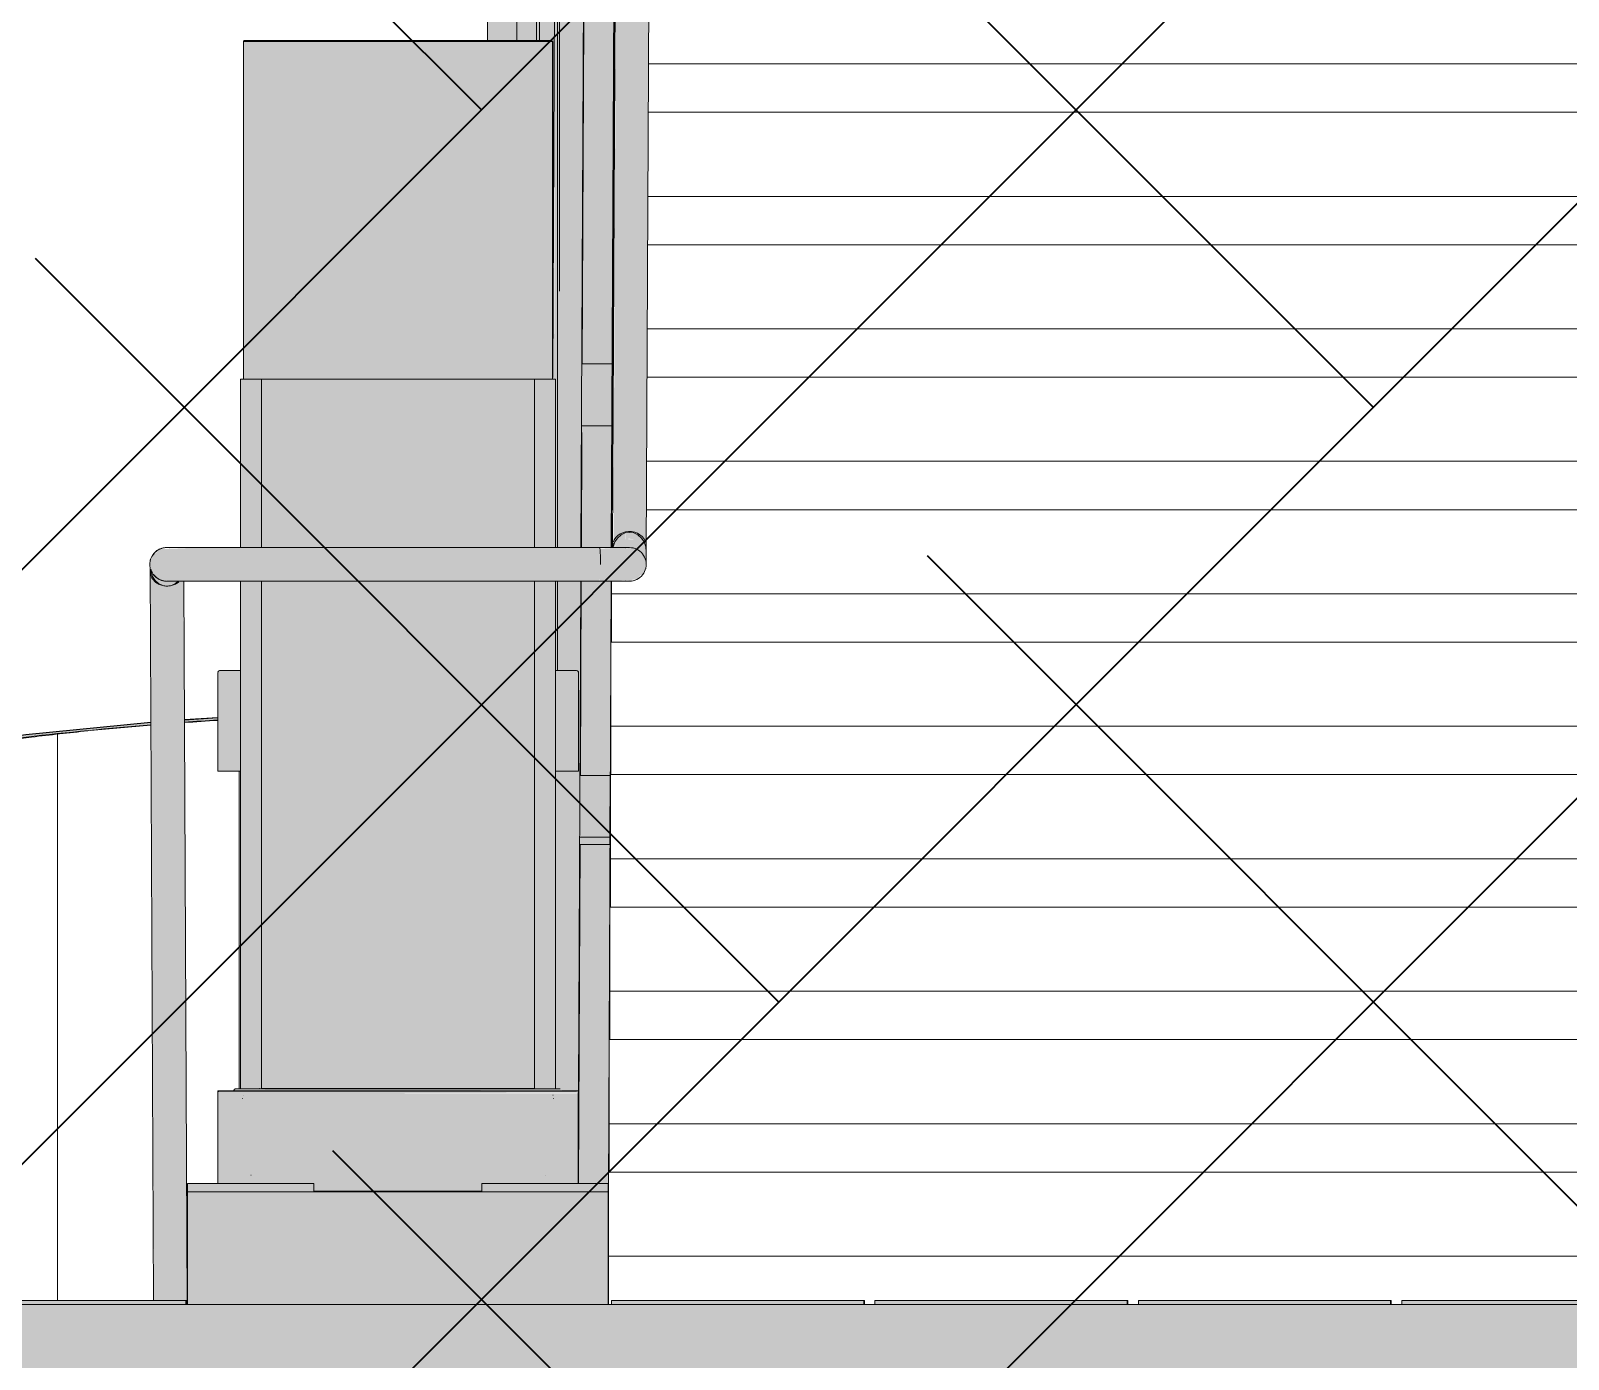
# Model space of a CAD drawing. Header units: millimetres. Extents: x 50357 to 985146, y 723188 to 1803594.
# Drawn here: x 856831 to 858660, y 735674 to 737253 of the extents above; entities that cross this region are included whole.
import ezdxf

# ---------------------------------------------------------------- set-up
doc = ezdxf.new("R2010")
doc.units = ezdxf.units.MM
doc.header["$LTSCALE"] = 3
doc.header["$MEASUREMENT"] = 0
for name, color, linetype, lineweight, true_color in [('A-FLOR', 7, 'Continuous', 5, 0x6e6e6e), ('A-FLOR-HRAL', 7, 'Continuous', 13, 0x6e6e6e), ('A-FLOR-LEVL', 7, 'Continuous', 13, 0x6e6e6e), ('A-GENM', 7, 'Continuous', 13, 0x6e6e6e), ('I-WALL', 7, 'Continuous', 25, 0x6e6e6e), ('Q-SPCQ', 7, 'Continuous', 13, 0x6e6e6e), ('S-BEAM', 7, 'Continuous', 13, 0x6e6e6e), ('S-STRS', 7, 'Continuous', 13, 0x6e6e6e)]:
    doc.layers.add(name, color=color, linetype=linetype, lineweight=lineweight, true_color=true_color)
doc.layers.add('Hatch (HOR not under LTC submission)', color=252, linetype='Continuous', lineweight=35)

# ---------------------------------------------------------------- blocks, each defined once
blk = doc.blocks.new('AED_Tactile_Orientation_Line Base - AED_Tactile_Orientation_Line Base-4238354-SEC D_2')
at = {"layer": 'Q-SPCQ'}
blk.add_hatch(color=256, dxfattribs=at).paths.add_polyline_path([(-695723.4, 11550), (-695525, 11550), (-695525, 11555), (-695825, 11555), (-695825, 11550), (-695813.6, 11550)], flags=0)
for p, q in [((-695825, 11555), (-695525, 11555)), ((-695525, 11555), (-695524.2, 11555)), ((-695525, 11550), (-695525, 11555)), ((-695524.2, 11555), (-695524.2, 11550))]:
    blk.add_line(p, q, dxfattribs=at)
blk = doc.blocks.new('AED_Tactile_Orientation_Line Base - AED_Tactile_Orientation_Line Base-4243188-SEC D_2')
at = {"layer": 'Q-SPCQ'}
for points in [[(-694911.8, 11550), (-694718.5, 11550), (-694718.5, 11555), (-695018.5, 11555), (-695018.5, 11550), (-695002, 11550)], [(-694551.1, 11550), (-694405.2, 11550), (-694405.2, 11555), (-694705.2, 11555), (-694705.2, 11550), (-694641.3, 11550)], [(-694280.5, 11550), (-694091.9, 11550), (-694091.9, 11555), (-694391.9, 11555), (-694391.9, 11550), (-694370.7, 11550)], [(-693919.8, 11550), (-693778.5, 11550), (-693778.5, 11555), (-694078.5, 11555), (-694078.5, 11550), (-694010, 11550)]]:
    blk.add_hatch(color=256, dxfattribs=at).paths.add_polyline_path(points, flags=0)
for p, q in [((-695018.5, 11555), (-694718.5, 11555)), ((-695018.5, 11550), (-695018.5, 11555)), ((-694718.5, 11555), (-694717.8, 11555)), ((-694718.5, 11550), (-694718.5, 11555)), ((-694717.8, 11555), (-694717.8, 11550)), ((-694705.2, 11555), (-694405.2, 11555)), ((-694705.2, 11550), (-694705.2, 11555)), ((-694405.2, 11555), (-694404.4, 11555)), ((-694405.2, 11550), (-694405.2, 11555)), ((-694404.4, 11555), (-694404.4, 11550)), ((-694391.9, 11555), (-694091.9, 11555)), ((-694391.9, 11550), (-694391.9, 11555)), ((-694091.9, 11555), (-694091.1, 11555)), ((-694091.9, 11550), (-694091.9, 11555)), ((-694091.1, 11555), (-694091.1, 11550)), ((-694078.5, 11555), (-693778.5, 11555)), ((-694078.5, 11550), (-694078.5, 11555))]:
    blk.add_line(p, q, dxfattribs=at)
blk = doc.blocks.new('Structural Framing 10 - Structural Framing 10-3859474-SEC D_2')
at = {"layer": 'S-BEAM'}
h = blk.add_hatch(color=256, dxfattribs=at)
h.paths.add_polyline_path([(-695022.7, 11684), (-695022.3, 11684), (-695019, 12410.3), (-695047.2, 12410.3), (-695054.6, 12410), (-695055.6, 12179), (-695020.1, 12179), (-695020.4, 12096.8), (-695056, 12096.8), (-695057.9, 11694), (-695022.7, 11694), (-695022.7, 11691.3)], flags=0)
h.paths.add_polyline_path([(-695032.6, 12449.7), (-695018.8, 12449.9), (-695018.2, 12586.4), (-695053.8, 12586.4), (-695054.4, 12449.7), (-695047.1, 12449.7)], flags=0)
h.paths.add_polyline_path([(-695018.2, 12586.4), (-695016.5, 13076.2), (-695051.5, 13076.2), (-695053.4, 12668.6), (-695017.8, 12668.6), (-695018.2, 12594.9)], flags=0)
h.paths.add_polyline_path([(-695131.1, 13052.8), (-695131, 13076.2), (-695165.9, 13076.2), (-695165.9, 13052.8), (-695136.8, 13052.8)], flags=0)
h.paths.add_polyline_path([(-695015.9, 13076.2), (-695014.5, 13566), (-695049.3, 13566), (-695051.1, 13158.4), (-695015.6, 13158.4), (-695015.9, 13084.7)], flags=0)
h.paths.add_polyline_path([(-695165.5, 13158.4), (-695130.6, 13158.4), (-695128.7, 13566), (-695163.7, 13566), (-695165.3, 13219.3)], flags=0)
h.paths.add_polyline_path([(-695013.7, 13566), (-695011.5, 14046.5), (-695047.1, 14046.5), (-695048.9, 13648.2), (-695013.4, 13648.2), (-695013.7, 13572)], flags=0)
h.paths.add_polyline_path([(-695136.8, 13648.2), (-695128.3, 13648.2), (-695126.5, 14046.5), (-695161.5, 14046.5), (-695163.3, 13648.2)], flags=0)
h = blk.add_hatch(color=256, dxfattribs=at)
h.paths.add_polyline_path([(-695022.3, 11550), (-695022.1, 11550), (-695021.3, 11865), (-695020.7, 11865), (-695019.8, 12180), (-695019.2, 12180), (-695020.1, 12161.4), (-695022.3, 11573.7)], flags=0)
h.paths.add_polyline_path([(-695018.8, 12449.9), (-695018.5, 12449.9), (-695017.4, 12652.5), (-695017, 12652.5), (-695016.3, 12967.5), (-695015.6, 12967.5), (-695014.5, 13282.5), (-695014.1, 13282.5), (-695013.4, 13597.5), (-695012.7, 13597.5), (-695011.9, 13912.5), (-695011.5, 13912.5), (-695012.6, 13807), (-695018.8, 12449.9)], flags=0)
for p, q in [((-695163.3, 13648.2), (-695161.5, 14046.5)), ((-695126.5, 14046.5), (-695161.5, 14046.5)), ((-695011.5, 14046.5), (-695047.7, 14046.5)), ((-695011.5, 14046.5), (-695018.8, 12449.9)), ((-695165.5, 13158.4), (-695163.7, 13566)), ((-695166, 13052.8), (-695165.9, 13076.2)), ((-695019, 12410.3), (-695022.3, 11684))]:
    blk.add_line(p, q, dxfattribs=at)
blk = doc.blocks.new('Ramp - Ramp-4137434-SEC D_2')
at = {"layer": 'A-FLOR-LEVL'}
h = blk.add_hatch(color=256, dxfattribs=at)
h.paths.add_polyline_path([(-695022.3, 11550), (-695022.1, 11550.5), (-695021.4, 11865), (-695020.7, 11865), (-695019.9, 12180), (-695019.2, 12180), (-695020.4, 12102.7), (-695022.3, 11550.1)], flags=0)
h.paths.add_polyline_path([(-695018.8, 12449.9), (-695018.5, 12449.9), (-695017.7, 12652.5), (-695017, 12652.5), (-695016.3, 12967.5), (-695015.6, 12967.5), (-695014.5, 13282.5), (-695014.1, 13282.5), (-695013.4, 13597.5), (-695012.7, 13597.5), (-695011.9, 13912.5), (-695011.4, 13912.5), (-695012.5, 13807), (-695018.8, 12449.9)], flags=0)
blk = doc.blocks.new('Top Rail Type - Top Rail_Internal_-4137964-SEC D_2')
at = {"layer": 'A-FLOR-HRAL'}
for points in [[(-694977.2, 12445.1), (-694967.1, 14797.7), (-694969.1, 14802.5), (-694972.3, 14806.6), (-694976.4, 14809.8), (-694981.3, 14811.8), (-694986.4, 14812.5), (-694991.6, 14811.8), (-694996.4, 14809.8), (-695002, 14804.8), (-695003.8, 14802.5), (-695005.7, 14797.7), (-695006.4, 14792.5), (-695016.2, 12451.8), (-695014.5, 12456.6), (-695011.3, 12461.3), (-695007.2, 12465), (-695002, 12467.3), (-694997.2, 12468), (-694992, 12467.3), (-694987.2, 12465), (-694981, 12458.2), (-694979.4, 12455.3), (-694977.3, 12446.1), (-694977.2, 12445.2)], [(-694978.7, 12436.9), (-694978.7, 12436.9), (-694982.2, 12443), (-694986.5, 12446.7), (-694990.2, 12448.6), (-694996.4, 12449.9), (-694988.9, 12448), (-694984.2, 12445), (-694980.9, 12441.3), (-694979.5, 12438.9)]]:
    blk.add_hatch(color=256, dxfattribs=at).paths.add_polyline_path(points, flags=0)
for p, q in [((-695006.4, 14792.6), (-695017.2, 12449.9)), ((-694977.2, 12444.9), (-694966.4, 14792.4))]:
    blk.add_line(p, q, dxfattribs=at)
at = {"layer": 'A-FLOR-HRAL', "flags": 128}
blk.add_lwpolyline([(-694977.2, 12445.1), (-694977.9, 12451), (-694979.9, 12456.6), (-694983, 12461.3), (-694987.2, 12465), (-694992, 12467.3), (-694997.2, 12468), (-695002.4, 12467.3), (-695007.2, 12465), (-695011.3, 12461.3), (-695014.5, 12456.6), (-695016.5, 12451)], dxfattribs=at)
blk = doc.blocks.new('Top Rail Type - Top Rail_Internal_-4140145-SEC D_2')
at = {"layer": 'A-FLOR-HRAL'}
for points in [[(-695561.9, 12430), (-695507.8, 12430), (-695507.8, 12450), (-695555.3, 12448), (-695565, 12440), (-695567, 12435.2), (-695567, 12430), (-695563.2, 12430)], [(-695001.9, 12430), (-694977.7, 12430), (-694978.3, 12435.2), (-694980.3, 12440), (-694982.2, 12441.3), (-694983.5, 12444.1), (-694988.5, 12446.7), (-694990.2, 12448), (-694997.2, 12449.5), (-694999.7, 12448.8), (-695002.2, 12449.7), (-695007.9, 12449.9), (-695008.4, 12450), (-695032.4, 12448.5), (-695031.7, 12436.8), (-695031.7, 12430), (-695002, 12430)], [(-695507.8, 12410), (-695507.8, 12430), (-695567.7, 12430), (-695565.8, 12423.6), (-695565.6, 12423.5), (-695563.6, 12418.4), (-695559.3, 12414.8), (-695555.9, 12413.4), (-695551.7, 12411), (-695550.2, 12410.4), (-695548, 12411), (-695543, 12410), (-695518.3, 12410.4)], [(-695507.8, 12410), (-695032.6, 12410.3), (-695031.7, 12423.2), (-695031.7, 12430), (-695507.8, 12430), (-695507.8, 12410.7)], [(-695008.2, 12410), (-695006.1, 12411), (-695000.3, 12411), (-694998.8, 12411.5), (-694997.2, 12410.5), (-694988.5, 12413.3), (-694980.3, 12420), (-694978.3, 12424.8), (-694978.3, 12430), (-695031.7, 12430), (-695032.4, 12410.3), (-695008.4, 12410)]]:
    blk.add_hatch(color=256, dxfattribs=at).paths.add_polyline_path(points, flags=0)
h = blk.add_hatch(color=256, dxfattribs=at)
h.paths.add_polyline_path([(-695507.8, 12449.3), (-695507.8, 12449.3), (-695498, 12449.3)], flags=0)
h.paths.add_polyline_path([(-695272.5, 12430), (-695031.7, 12430), (-695032.6, 12449.7), (-695507.8, 12449.3), (-695507.8, 12430), (-695362.7, 12430)], flags=0)
for p, q in [((-695547.3, 12450), (-695547.7, 12450)), ((-695032.8, 12450), (-695507.8, 12450)), ((-694997.3, 12450), (-694997.7, 12450)), ((-695547.7, 12410), (-695547.3, 12410)), ((-695507.8, 12410), (-695032.8, 12410)), ((-694997.7, 12410), (-694997.3, 12410))]:
    blk.add_line(p, q, dxfattribs=at)
at = {"layer": 'A-FLOR-HRAL', "flags": 128}
for points in [[(-695567.7, 12430), (-695567.7, 12430.8), (-695567.6, 12431.6), (-695567.5, 12432.4), (-695567.4, 12433.2), (-695567.3, 12434), (-695567.1, 12434.8), (-695566.9, 12435.5), (-695566.7, 12436.3), (-695566.4, 12437), (-695566.1, 12437.8), (-695565.8, 12438.5), (-695565.4, 12439.2), (-695565, 12439.9), (-695564.6, 12440.6), (-695564.2, 12441.3), (-695563.7, 12441.9), (-695563.2, 12442.6), (-695562.7, 12443.2), (-695562.2, 12443.8), (-695561.6, 12444.3), (-695561, 12444.9), (-695560.4, 12445.4), (-695559.8, 12445.9), (-695559.2, 12446.4), (-695558.5, 12446.8), (-695557.8, 12447.2), (-695557.1, 12447.6), (-695556.4, 12448), (-695555.7, 12448.3), (-695554.9, 12448.6), (-695554.2, 12448.9), (-695553.4, 12449.2), (-695552.7, 12449.4), (-695551.9, 12449.6), (-695551.1, 12449.7), (-695550.3, 12449.8), (-695549.5, 12449.9), (-695548.7, 12450), (-695547.9, 12450), (-695547.7, 12450)], [(-695507.8, 12450), (-695509.4, 12450), (-695511, 12450), (-695512.6, 12450), (-695514.2, 12450), (-695515.7, 12450), (-695517.3, 12450), (-695518.8, 12450), (-695520.4, 12450), (-695521.9, 12450), (-695523.4, 12450), (-695524.8, 12450), (-695526.3, 12450), (-695527.7, 12450), (-695529, 12450), (-695530.4, 12450), (-695531.7, 12450), (-695532.9, 12450), (-695534.1, 12450), (-695535.3, 12450), (-695536.5, 12450), (-695537.5, 12450), (-695538.6, 12450), (-695539.6, 12450), (-695540.5, 12450), (-695541.4, 12450), (-695542.2, 12450), (-695543, 12450), (-695543.7, 12450), (-695544.4, 12450), (-695545, 12450), (-695545.6, 12450), (-695546, 12450), (-695546.5, 12450), (-695546.8, 12450), (-695547.1, 12450), (-695547.4, 12450), (-695547.5, 12450), (-695547.6, 12450), (-695547.7, 12450)], [(-694997.7, 12450), (-694997.7, 12450), (-694997.8, 12450), (-694998, 12450), (-694998.2, 12450), (-694998.5, 12450), (-694998.8, 12450), (-694999.2, 12450), (-694999.7, 12450), (-695000.3, 12450), (-695000.9, 12450), (-695001.5, 12450), (-695002.2, 12450), (-695003, 12450), (-695003.8, 12450), (-695004.7, 12450), (-695005.6, 12450), (-695006.6, 12450), (-695007.7, 12450), (-695008.7, 12450), (-695009.9, 12450), (-695011, 12450), (-695012.3, 12450), (-695013.5, 12450), (-695014.8, 12450), (-695016.1, 12450), (-695017.5, 12450), (-695018.9, 12450), (-695020.3, 12450), (-695021.8, 12450), (-695023.3, 12450), (-695024.8, 12450), (-695026.3, 12450), (-695027.8, 12450), (-695029.4, 12450), (-695031, 12450), (-695032.5, 12450), (-695032.8, 12450)], [(-695547.7, 12410), (-695548.5, 12410), (-695549.3, 12410.1), (-695550.1, 12410.1), (-695550.9, 12410.3), (-695551.7, 12410.4), (-695552.4, 12410.6), (-695553.2, 12410.8), (-695554, 12411), (-695554.7, 12411.3), (-695555.5, 12411.6), (-695556.2, 12411.9), (-695556.9, 12412.3), (-695557.6, 12412.6), (-695558.3, 12413.1), (-695559, 12413.5), (-695559.6, 12414), (-695560.3, 12414.4), (-695560.9, 12415), (-695561.5, 12415.5), (-695562, 12416.1), (-695562.6, 12416.7), (-695563.1, 12417.3), (-695563.6, 12417.9), (-695564.1, 12418.5), (-695564.5, 12419.2), (-695564.9, 12419.9), (-695565.3, 12420.6), (-695565.7, 12421.3), (-695566, 12422), (-695566.3, 12422.8), (-695566.6, 12423.5), (-695566.8, 12424.3), (-695567.1, 12425), (-695567.2, 12425.8), (-695567.4, 12426.6), (-695567.5, 12427.4), (-695567.6, 12428.2), (-695567.7, 12429), (-695567.7, 12429.8), (-695567.7, 12430)], [(-695547.7, 12410), (-695547.7, 12410), (-695547.6, 12410), (-695547.4, 12410), (-695547.2, 12410), (-695546.9, 12410), (-695546.5, 12410), (-695546.1, 12410), (-695545.7, 12410), (-695545.1, 12410), (-695544.5, 12410), (-695543.9, 12410), (-695543.2, 12410), (-695542.4, 12410), (-695541.6, 12410), (-695540.7, 12410), (-695539.8, 12410), (-695538.8, 12410), (-695537.8, 12410), (-695536.7, 12410), (-695535.6, 12410), (-695534.4, 12410), (-695533.2, 12410), (-695531.9, 12410), (-695530.6, 12410), (-695529.3, 12410), (-695527.9, 12410), (-695526.5, 12410), (-695525.1, 12410), (-695523.7, 12410), (-695522.2, 12410), (-695520.7, 12410), (-695519.2, 12410), (-695517.6, 12410), (-695516.1, 12410), (-695514.5, 12410), (-695512.9, 12410), (-695511.3, 12410), (-695509.7, 12410), (-695508.1, 12410), (-695507.8, 12410)], [(-695032.8, 12410), (-695031.2, 12410), (-695029.6, 12410), (-695028, 12410), (-695026.5, 12410), (-695025, 12410), (-695023.5, 12410), (-695022, 12410), (-695020.5, 12410), (-695019.1, 12410), (-695017.7, 12410), (-695016.3, 12410), (-695015, 12410), (-695013.7, 12410), (-695012.4, 12410), (-695011.2, 12410), (-695010, 12410), (-695008.9, 12410), (-695007.8, 12410), (-695006.8, 12410), (-695005.8, 12410), (-695004.8, 12410), (-695003.9, 12410), (-695003.1, 12410), (-695002.3, 12410), (-695001.6, 12410), (-695000.9, 12410), (-695000.3, 12410), (-694999.8, 12410), (-694999.3, 12410), (-694998.9, 12410), (-694998.5, 12410), (-694998.2, 12410), (-694998, 12410), (-694997.8, 12410), (-694997.7, 12410), (-694997.7, 12410)]]:
    blk.add_lwpolyline(points, dxfattribs=at)
at = {"layer": 'A-FLOR-HRAL'}
blk.add_open_spline([(-695031.7, 12430), (-695031.7, 12432.3), (-695031.7, 12437), (-695031.9, 12443.1), (-695032.2, 12447.7), (-695032.6, 12450.1), (-695032.8, 12450.1), (-695033, 12449.7)], degree=3, dxfattribs=at)
blk = doc.blocks.new('Top Rail Type - Top Rail_Internal_-4140325-SEC D_2')
at = {"layer": 'A-FLOR-HRAL'}
blk.add_hatch(color=256, dxfattribs=at).paths.add_polyline_path([(-695523.6, 11550), (-695523.2, 11550), (-695527.9, 12410), (-695534.6, 12409.7), (-695537.3, 12407.3), (-695543.1, 12404.9), (-695547.3, 12404.2), (-695552.4, 12405), (-695557.3, 12407.3), (-695563.7, 12414.3), (-695566.2, 12420), (-695567.2, 12420), (-695562.6, 11555), (-695525, 11555), (-695523.9, 11550)], flags=0)
for p, q in [((-695567.3, 12426.8), (-695563.2, 11555)), ((-695564.6, 12415.6), (-695561.4, 12410.9)), ((-695561.4, 12410.9), (-695557.3, 12407.3)), ((-695557.3, 12407.3), (-695552.4, 12405)), ((-695537.2, 12407.3), (-695534.1, 12409.9)), ((-695523.2, 11550), (-695527.2, 12410))]:
    blk.add_line(p, q, dxfattribs=at)
at = {"layer": 'A-FLOR-HRAL', "flags": 128}
for points in [[(-695567.2, 12424.8), (-695566.6, 12421.2), (-695564.6, 12415.7)], [(-695552.4, 12405), (-695547.3, 12404.2), (-695542.1, 12405), (-695537.3, 12407.3)]]:
    blk.add_lwpolyline(points, dxfattribs=at)
blk = doc.blocks.new('Railing - End-Caps_0070CER10-01A-4149596-SEC D_2')
at = {"layer": 'A-FLOR-HRAL'}
blk.add_hatch(color=256, dxfattribs=at).paths.add_polyline_path([(-695058, 12184), (-695057.8, 12184), (-695058, 12301.5), (-695060.3, 12303.8), (-695085.2, 12303.8), (-695085.2, 12184)], flags=0)
for p, q in [((-695060.3, 12303.8), (-695085.2, 12303.8)), ((-695060.3, 12303.8), (-695060.3, 12303.8)), ((-695057.8, 12184), (-695057.8, 12301.3)), ((-695085.2, 12184), (-695057.8, 12184))]:
    blk.add_line(p, q, dxfattribs=at)
for start_param, end_param in [(4.712389, 6.283185), (4.974188, 6.021386)]:
    blk.add_ellipse((-695060.3, 12301.3), major_axis=(0, 2.5), ratio=0.999997, start_param=start_param, end_param=end_param, dxfattribs=at)
blk = doc.blocks.new('Railing - End-Caps_0070CER10-01A-V8-SEC D_2')
at = {"layer": 'A-FLOR-HRAL'}
blk.add_hatch(color=256, dxfattribs=at).paths.add_polyline_path([(-695460, 12184), (-695460, 12303.8), (-695484.3, 12303.8), (-695486.8, 12301.3), (-695486.8, 12184)], flags=0)
for p, q in [((-695486.8, 12301.3), (-695486.8, 12184)), ((-695460, 12303.8), (-695484.3, 12303.8)), ((-695486.8, 12184), (-695460, 12184))]:
    blk.add_line(p, q, dxfattribs=at)
for start_param, end_param in [(0, 1.570796), (0.261799, 1.308997)]:
    blk.add_ellipse((-695484.3, 12301.3), major_axis=(0, 2.5), ratio=0.999997, start_param=start_param, end_param=end_param, dxfattribs=at)
blk = doc.blocks.new('Railing - Railing-4140997-SEC D_2')
at = {"layer": 'A-FLOR-HRAL'}
h = blk.add_hatch(color=256, dxfattribs=at)
h.paths.add_polyline_path([(-695435, 11806.8), (-695435, 11806.8), (-695435, 11808.8)], flags=0)
h.paths.add_polyline_path([(-695435, 12450), (-695435, 12650), (-695088.8, 12650), (-695088.8, 13051.8), (-695456.3, 13051.8), (-695456.3, 12650), (-695435, 12650), (-695435, 12450)], flags=0)
for points in [[(-695088.8, 13051.8), (-695089.8, 13052.7), (-695092.2, 13051.8)], [(-695088.8, 12650), (-695088.5, 12650), (-695088.8, 12690.4)], [(-695272.5, 11801.3), (-695058.3, 11802), (-695060.1, 11803.7), (-695060.7, 11803.8), (-695486.3, 11803.1), (-695487, 11801.3), (-695362.7, 11801.3)], [(-695272.5, 11685), (-695172.7, 11685), (-695172.7, 11694), (-695058.2, 11694), (-695058.2, 11801.3), (-695487, 11801.3), (-695487, 11694), (-695372.7, 11694), (-695372.7, 11685), (-695362.7, 11685)], [(-695452.9, 11804), (-695077.7, 11805.2), (-695079.6, 11806.5), (-695467.1, 11805.6), (-695467.9, 11804)]]:
    blk.add_hatch(color=256, dxfattribs=at).paths.add_polyline_path(points, flags=0)
for p, q in [((-695456.3, 13051.8), (-695455.3, 13052.7)), ((-695456.3, 12650), (-695456.3, 13051.8)), ((-695088.8, 13051.8), (-695456.3, 13051.8)), ((-695089.8, 13052.7), (-695455.3, 13052.7)), ((-695088.8, 13051.8), (-695089.8, 13052.7)), ((-695088.8, 12650), (-695088.8, 13051.8)), ((-695088.5, 13051.8), (-695088.8, 13051.8)), ((-695088.5, 13051.8), (-695088.5, 12652)), ((-695487, 11694), (-695487, 11801.3)), ((-695060.7, 11803.8), (-695484.5, 11803.8)), ((-695077.3, 11804), (-695467.9, 11804)), ((-695465.5, 11806.5), (-695460.5, 11806.6)), ((-695079.6, 11806.5), (-695465.5, 11806.5)), ((-695457.3, 11806.8), (-695457.5, 11806.8)), ((-695457.3, 11795), (-695457.1, 11795)), ((-695456.6, 11798.9), (-695456.8, 11798.9)), ((-695437.4, 11806.8), (-695437.6, 11806.8)), ((-695110.2, 11806.8), (-695435, 11806.8)), ((-695110.2, 11806.7), (-695435, 11806.7)), ((-695107.3, 11806.8), (-695107.4, 11806.8)), ((-695088, 11798.9), (-695088.3, 11798.9)), ((-695087.8, 11795), (-695087.6, 11795)), ((-695087.4, 11806.8), (-695087.6, 11806.8)), ((-695079.6, 11806.5), (-695084.7, 11806.6)), ((-695077, 11804), (-695077.3, 11804)), ((-695060.4, 11803.8), (-695060.7, 11803.8)), ((-695058.2, 11694), (-695058.2, 11801.3)), ((-695057.9, 11801.3), (-695057.9, 11694)), ((-695447.5, 11704), (-695447.3, 11704)), ((-695097.5, 11704), (-695097.3, 11704)), ((-695172.7, 11685), (-695372.7, 11685))]:
    blk.add_line(p, q, dxfattribs=at)
blk.add_ellipse((-695060.4, 11801.3), major_axis=(0, 2.5), ratio=0.999997, start_param=4.712389, end_param=5.497787, dxfattribs=at)
for points, knots in [([(-695487, 11801.3), (-695487, 11801.5), (-695487, 11801.9), (-695486.9, 11802.3), (-695486.7, 11802.6), (-695486.6, 11802.8), (-695486.4, 11803), (-695486.3, 11803.1), (-695486.1, 11803.3), (-695485.8, 11803.5), (-695485.6, 11803.6), (-695485.4, 11803.6), (-695485.1, 11803.8), (-695484.7, 11803.8), (-695484.5, 11803.8)], [0, 0, 0, 0, 0.166667, 0.25, 0.333333, 0.416667, 0.458333, 0.5, 0.583333, 0.666667, 0.708333, 0.75, 0.833333, 1, 1, 1, 1]), ([(-695467.9, 11804), (-695467.8, 11804.2), (-695467.8, 11804.6), (-695467.5, 11805.1), (-695467.3, 11805.4), (-695467.1, 11805.6), (-695466.9, 11805.9), (-695466.6, 11806.1), (-695466.1, 11806.3), (-695465.7, 11806.5), (-695465.5, 11806.5)], [0, 0, 0, 0, 0.166667, 0.333333, 0.416667, 0.5, 0.583333, 0.666667, 0.833333, 1, 1, 1, 1])]:
    blk.add_open_spline(points, degree=3, knots=knots, dxfattribs=at)
for name in ['Railing - End-Caps_0070CER10-01A-V8-SEC D_2', 'Railing - End-Caps_0070CER10-01A-4149596-SEC D_2']:
    blk.add_blockref(name, (0, 0))
blk = doc.blocks.new('Stair Inner Balustrade_Aluminium_GF1 - Stair Inner Balustrade_Aluminium_GF1-4154188-SEC D_2')
at = {"layer": 'A-FLOR-HRAL'}
blk.add_hatch(color=256, dxfattribs=at).paths.add_polyline_path([(-695486.7, 11802.5), (-695485.2, 11803.7), (-695477.9, 11803.8), (-695486.7, 11803.1), (-695486.7, 11802.6)], flags=0)
for p, q in [((-695486.7, 11802.6), (-695486.7, 11804)), ((-695486.7, 11804), (-695467.9, 11804))]:
    blk.add_line(p, q, dxfattribs=at)
blk = doc.blocks.new('Stair Inner Balustrade_Aluminium_1F - Stair Inner Balustrade_Aluminium_1F-4155369-SEC D_2')
at = {"layer": 'A-FLOR-HRAL'}
h = blk.add_hatch(color=256, dxfattribs=at)
h.paths.add_polyline_path([(-695077.3, 11804), (-695058, 11804), (-695055.2, 12410.3), (-695082.7, 12410), (-695082.7, 12303.8), (-695060.3, 12303.8), (-695057.8, 12301.3), (-695057.8, 12184), (-695085.2, 12184), (-695085.2, 11806.7), (-695078, 11805.6), (-695077.4, 11804.6)], flags=0)
h.paths.add_polyline_path([(-695055, 12449.7), (-695047.2, 14167), (-695076, 14167), (-695076.1, 13734.5), (-695078.2, 13734.5), (-695078.3, 13244.6), (-695080.5, 13244.6), (-695080.5, 12754.7), (-695082.7, 12754.7), (-695082.7, 12449.7)], flags=0)
h.paths.add_polyline_path([(-695107.8, 13052.8), (-695107.8, 13092), (-695105.5, 13092), (-695105.5, 13581.4), (-695103.3, 13581.4), (-695103.3, 14071.2), (-695101.1, 14071.2), (-695101.1, 14167), (-695126, 14167), (-695131.1, 13052.8)], flags=0)
for points in [[(-695057.9, 11801.3), (-695058.9, 11804), (-695058.9, 11803.1), (-695058, 11801.3)], [(-695057.9, 11694), (-695057.9, 11694), (-695057.9, 11750)]]:
    blk.add_hatch(color=256, dxfattribs=at).paths.add_polyline_path(points, flags=0)
for p, q in [((-695131.1, 13052.8), (-695126, 14167)), ((-695126, 14167), (-695101.1, 14167)), ((-695076.1, 14167), (-695047.2, 14167)), ((-695047.2, 14167), (-695055, 12449.7)), ((-695047.1, 14167), (-695047.2, 14167)), ((-695047.1, 14047), (-695047.1, 14167)), ((-695048.9, 13648.2), (-695047.1, 14047)), ((-695051.1, 13158.4), (-695049.3, 13566.3)), ((-695053.4, 12668.6), (-695051.5, 13076.4)), ((-695054.4, 12449.7), (-695053.8, 12586.6)), ((-695055.2, 12410.3), (-695058, 11804)), ((-695055.6, 12179), (-695054.6, 12410.3)), ((-695057.9, 11694), (-695056, 12096.8)), ((-695077.3, 11804), (-695058, 11804)), ((-695058, 11804), (-695057.9, 11804)), ((-695057.9, 11804), (-695057.9, 11694))]:
    blk.add_line(p, q, dxfattribs=at)
blk = doc.blocks.new('Stair Inner Balustrade_1F - Stair Inner Balustrade_1F-4155642-SEC D_2')
at = {"layer": 'A-FLOR-HRAL'}
blk.add_hatch(color=256, dxfattribs=at).paths.add_polyline_path([(-695088.5, 12653.5), (-695077.7, 15012.5), (-695095.2, 15012.5), (-695104.2, 13052.8), (-695088.5, 13051.8), (-695088.5, 12690.4)], flags=0)
h = blk.add_hatch(color=256, dxfattribs=at)
h.paths.add_polyline_path([(-695088.5, 12650), (-695086.5, 12650), (-695087.6, 12866.7), (-695088.5, 12652.1)], flags=0)
h.paths.add_polyline_path([(-695086.5, 13092), (-695084.3, 13092), (-695084.3, 13581.4), (-695082, 13581.4), (-695082, 14071.2), (-695079.8, 14071.2), (-695079.8, 14561), (-695077.7, 14561), (-695078.7, 14806.2), (-695086.5, 13101.8)], flags=0)
for p, q in [((-695104.2, 13052.8), (-695095.2, 15012.5)), ((-695095.2, 15012.5), (-695077.7, 15012.5)), ((-695077.7, 15012.5), (-695088.5, 12653.5))]:
    blk.add_line(p, q, dxfattribs=at)
blk = doc.blocks.new('Opening End Plate R4 - Opening End Plate R3-4882267-SEC D_2')
at = {"layer": 'A-GENM'}
h = blk.add_hatch(color=256, dxfattribs=at)
h.paths.add_polyline_path([(-695073.7, 10279.1), (-694911.8, 10289.5), (-694781.2, 10302.4), (-694630.1, 10323.5), (-694460.9, 10355.4), (-694340.2, 10382.9), (-694190.4, 10425.1), (-694072.6, 10464.1), (-693941.3, 10515.8), (-693829.6, 10567.3), (-693727.4, 10622), (-693630.1, 10683.1), (-693539.3, 10750.9), (-693466.2, 10815.5), (-693400.4, 10886.1), (-693346.1, 10959.1), (-693303.5, 11033.9), (-693272.8, 11110.1), (-693263.3, 11150), (-693266.4, 11150), (-693275.7, 11111), (-693306.2, 11035.2), (-693348.6, 10960.7), (-693402.7, 10888.1), (-693468.9, 10817.1), (-693544.8, 10750.1), (-693631.8, 10685.6), (-693739.5, 10619), (-693835.3, 10567.7), (-693950.4, 10515), (-694073.6, 10466.9), (-694204, 10423.8), (-694340.9, 10385.8), (-694483.4, 10353.3), (-694641.3, 10324.9), (-694781.6, 10305.3), (-694935.5, 10290.2), (-695073.7, 10282.1), (-695073.7, 10279.4)], flags=0)
h.paths.add_polyline_path([(-697155.8, 11555), (-697144.3, 11573.7), (-697093.5, 11641.9), (-697027.9, 11712.3), (-696951.4, 11779.9), (-696864.4, 11844.4), (-696767.3, 11905.4), (-696660.9, 11962.3), (-696535.1, 12019.2), (-696422.6, 12063.1), (-696292.2, 12106.2), (-696155.3, 12144.2), (-695994, 12180.1), (-695865.6, 12203.6), (-695714.6, 12224.7), (-695566.4, 12239.3), (-695567.3, 12242.2), (-695723.4, 12226.5), (-695866.1, 12206.5), (-696013.4, 12179.6), (-696174.3, 12142), (-696312.5, 12102.7), (-696423.6, 12065.9), (-696546.9, 12017.8), (-696662.3, 11965), (-696768.8, 11908), (-696866.1, 11846.9), (-696953.3, 11782.3), (-697030, 11714.5), (-697095.8, 11643.9), (-697150.1, 11570.9), (-697158.5, 11555)], flags=0)
h.paths.add_polyline_path([(-695526.4, 12241.8), (-695486.8, 12244.1), (-695486.8, 12247.2), (-695526.4, 12244.8), (-695526.4, 12242.5)], flags=0)
blk.add_hatch(color=256, dxfattribs=at).paths.add_polyline_path([(-697154.6, 11555), (-697149.5, 11555), (-697138, 11573.7), (-697085.4, 11643.9), (-697019.2, 11714.5), (-696942, 11782.3), (-696854.1, 11846.9), (-696756.2, 11908), (-696648.8, 11965), (-696532.4, 12017.8), (-696407.8, 12065.9), (-696264.5, 12112.2), (-696136.3, 12147.1), (-695990.4, 12179.6), (-695838.1, 12206.5), (-695708.3, 12224.7), (-695723.4, 12223.4), (-695866.1, 12203.5), (-696013.4, 12176.6), (-696174.3, 12138.9), (-696303, 12102.7), (-696423.6, 12062.7), (-696546.9, 12014.5), (-696662.3, 11961.6), (-696768.8, 11904.4), (-696866.1, 11843.2), (-696953.3, 11778.3), (-697030, 11710.1), (-697095.8, 11638.8), (-697150.1, 11564.9), (-697155.8, 11555)], flags=0)
blk.add_line((-695487, 12247.9), (-695526.6, 12245.4), dxfattribs=at)
at = {"layer": 'A-GENM', "flags": 128}
blk.add_lwpolyline([(-695566.4, 12242.4), (-695715, 12227.6), (-695866.1, 12206.5), (-696013.4, 12179.6), (-696156, 12147.1), (-696293.1, 12109.1), (-696423.6, 12065.9), (-696546.9, 12017.8), (-696662.3, 11965), (-696768.8, 11908), (-696866.1, 11846.9), (-696953.3, 11782.3), (-697030, 11714.5), (-697095.8, 11643.9), (-697150.1, 11570.9), (-697160.2, 11555.1)], dxfattribs=at)
at = {"layer": 'A-GENM'}
for points, knots in [([(-697156.7, 11555.1), (-697153.7, 11559.9), (-697135, 11589.2), (-697095.4, 11642.3), (-697007.9, 11736.2), (-696871.1, 11846.8), (-696666.8, 11965.2), (-696427.5, 12066.4), (-696159.1, 12147.8), (-695916.6, 12197.4), (-695717, 12225.5), (-695616.1, 12235.1), (-695566.4, 12239.3)], [5.011489, 5.011489, 5.011489, 5.011489, 5.026548, 5.105088, 5.183628, 5.340708, 5.497787, 5.654867, 5.811946, 5.969026, 6.047566, 6.123212, 6.123212, 6.123212, 6.123212]), ([(-695641.6, 12232), (-695664, 12229.7), (-695737.3, 12221.7), (-695829.7, 12208.8), (-695899, 12197), (-695918.6, 12193.5)], [-6.081753, -6.081753, -6.081753, -6.081753, -6.0475659, -5.969026, -5.9376704, -5.9376704, -5.9376704, -5.9376704])]:
    blk.add_open_spline(points, degree=3, knots=knots, dxfattribs=at)
for points in [[(-695566.5, 12238.9), (-695590.5, 12236.9), (-695614.5, 12234.7), (-695638.4, 12232.3)], [(-695526.5, 12242.4), (-695513.4, 12243.3), (-695500.2, 12244.2), (-695487, 12245)], [(-695487, 12244.5), (-695500.2, 12243.7), (-695513.4, 12242.8), (-695526.5, 12241.9)]]:
    blk.add_open_spline(points, degree=3, dxfattribs=at)
blk = doc.blocks.new('LIFT TOWER POST_2 - LIFT TOWER POST_1-4925889-SEC D_2')
at = {"layer": 'A-FLOR-HRAL'}
h = blk.add_hatch(color=256, dxfattribs=at)
h.paths.add_polyline_path([(-695110.2, 11806.6), (-695085.2, 11806.6), (-695085.2, 12410.3), (-695110.2, 12410), (-695110.2, 11808.8)], flags=0)
h.paths.add_polyline_path([(-695085.2, 12449.7), (-695085.2, 12650), (-695110.2, 12650), (-695110.2, 12449.7), (-695092.2, 12449.7)], flags=0)
blk.add_hatch(color=256, dxfattribs=at).paths.add_polyline_path([(-695092.2, 11684), (-695022.7, 11684), (-695022.7, 11694), (-695172.7, 11694), (-695172.7, 11684), (-695114.8, 11684)], flags=0)
for p, q in [((-695110.2, 12650), (-695085.2, 12650)), ((-695110.2, 12449.6), (-695110.2, 12650)), ((-695085.2, 12449.7), (-695085.2, 12650)), ((-695110.2, 11806.3), (-695110.2, 12410.4)), ((-695085.2, 11806.3), (-695085.2, 12410.3)), ((-695172.7, 11694), (-695022.7, 11694)), ((-695172.7, 11684), (-695172.7, 11694)), ((-695022.7, 11684), (-695022.7, 11694)), ((-695114.8, 11684), (-695172.7, 11684))]:
    blk.add_line(p, q, dxfattribs=at)
blk = doc.blocks.new('LIFT TOWER POST_4 - LIFT TOWER POST_1-4926544-SEC D_2')
at = {"layer": 'A-FLOR-HRAL'}
h = blk.add_hatch(color=256, dxfattribs=at)
h.paths.add_polyline_path([(-695435, 11806.6), (-695435, 12410), (-695460, 12410), (-695460, 11806.6), (-695452.9, 11806.6)], flags=0)
h.paths.add_polyline_path([(-695435, 12450), (-695435, 12650), (-695460, 12650), (-695460, 12450), (-695452.9, 12450)], flags=0)
for points in [[(-695435, 11806.6), (-695435, 11808.8), (-695435, 11808.8)], [(-695452.9, 11684), (-695372.7, 11684), (-695372.7, 11694), (-695522.7, 11694), (-695522.7, 11684)]]:
    blk.add_hatch(color=256, dxfattribs=at).paths.add_polyline_path(points, flags=0)
for p, q in [((-695460, 12650), (-695435, 12650)), ((-695460, 12450), (-695460, 12650)), ((-695435, 12450), (-695435, 12650)), ((-695460, 11806.3), (-695460, 12410)), ((-695435, 11806.3), (-695435, 12410)), ((-695522.7, 11694), (-695372.7, 11694)), ((-695522.7, 11684), (-695522.7, 11694)), ((-695372.7, 11684), (-695372.7, 11694)), ((-695372.7, 11684), (-695522.7, 11684))]:
    blk.add_line(p, q, dxfattribs=at)
blk = doc.blocks.new('LIFT TOWER POST_17 - LIFT TOWER POST_1-4929382-SEC D_2')
at = {"layer": 'A-FLOR-HRAL'}
h = blk.add_hatch(color=256, dxfattribs=at)
h.paths.add_polyline_path([(-695085.2, 12303.8), (-695082.8, 12303.8), (-695082.8, 12410.3), (-695085.2, 12410), (-695085.2, 12328.7)], flags=0)
h.paths.add_polyline_path([(-695082.8, 12449.7), (-695082.8, 13092), (-695086.5, 13092), (-695086.5, 12650), (-695085.2, 12650), (-695085.2, 12449.7)], flags=0)
h.paths.add_polyline_path([(-695104.2, 13052.7), (-695104, 13092), (-695107.8, 13092), (-695107.8, 13052.7), (-695106.1, 13052.7)], flags=0)
for points in [[(-695082.8, 12303.8), (-695082.7, 12303.8), (-695082.8, 12326.3)], [(-695056, 12105.5), (-695020.4, 12105.5), (-695020.1, 12179), (-695055.7, 12179), (-695055.8, 12161.4)], [(-695056, 12096.8), (-695020.4, 12096.8), (-695020.4, 12105.5), (-695056, 12105.5), (-695056, 12102.7)]]:
    blk.add_hatch(color=256, dxfattribs=at).paths.add_polyline_path(points, flags=0)
for p, q in [((-695107.8, 13092), (-695082.8, 13092)), ((-695107.8, 13052.7), (-695107.8, 13092)), ((-695082.8, 13092), (-695082.7, 13092)), ((-695082.8, 12449.7), (-695082.8, 13092)), ((-695082.7, 13092), (-695082.7, 12449.7)), ((-695082.8, 12303.8), (-695082.8, 12410.3)), ((-695082.7, 12410.3), (-695082.7, 12303.8)), ((-695020.1, 12179), (-695056.3, 12179)), ((-695020.4, 12105.5), (-695020.1, 12179)), ((-695020.1, 12170.3), (-695020.1, 12179)), ((-695020.1, 12170.3), (-695020.4, 12096.8)), ((-695020.4, 12096.8), (-695056.7, 12096.8)), ((-695056.6, 12105.5), (-695020.4, 12105.5)), ((-695020.4, 12096.8), (-695020.4, 12105.5))]:
    blk.add_line(p, q, dxfattribs=at)
blk = doc.blocks.new('LIFT TOWER POST_19 - LIFT TOWER POST_1-4929426-SEC D_2')
at = {"layer": 'A-FLOR-HRAL'}
h = blk.add_hatch(color=256, dxfattribs=at)
h.paths.add_polyline_path([(-695080.5, 12754.7), (-695080.5, 13581.4), (-695084.3, 13581.4), (-695084.3, 13092), (-695082.7, 13092), (-695082.7, 12754.7)], flags=0)
h.paths.add_polyline_path([(-695104, 13092), (-695101.8, 13581.4), (-695105.5, 13581.4), (-695105.5, 13092)], flags=0)
for points in [[(-695080.5, 12754.7), (-695080.5, 12984.2), (-695080.5, 12807.9)], [(-695053.8, 12594.9), (-695018.2, 12594.9), (-695017.8, 12668.6), (-695053.4, 12668.6), (-695053.6, 12631.6)], [(-695053.8, 12586.4), (-695018.2, 12586.4), (-695018.2, 12594.9), (-695053.8, 12594.9), (-695053.8, 12586.6)]]:
    blk.add_hatch(color=256, dxfattribs=at).paths.add_polyline_path(points, flags=0)
for p, q in [((-695105.5, 13581.4), (-695101.8, 13581.4)), ((-695105.5, 13092), (-695105.5, 13581.4)), ((-695084.3, 13581.4), (-695080.5, 13581.4)), ((-695080.5, 13581.4), (-695080.5, 13581.4)), ((-695080.5, 13581.4), (-695080.5, 12768.9)), ((-695080.5, 12754.7), (-695080.5, 13581.4)), ((-695017.8, 12668.6), (-695054, 12668.6)), ((-695018.2, 12594.9), (-695017.8, 12668.6)), ((-695017.8, 12659.9), (-695017.8, 12668.6)), ((-695054.4, 12594.9), (-695018.2, 12594.9)), ((-695018.2, 12586.2), (-695018.2, 12594.9))]:
    blk.add_line(p, q, dxfattribs=at)
blk = doc.blocks.new('Glass2 - Glass-4943385-SEC D_2')
at = {"layer": 'A-FLOR-HRAL'}
h = blk.add_hatch(color=256, dxfattribs=at)
h.paths.add_polyline_path([(-695435, 11806.8), (-695110.2, 11806.8), (-695110.2, 12410.3), (-695435, 12410), (-695435, 11808.8)], flags=0)
h.paths.add_polyline_path([(-695110.2, 12449.7), (-695110.2, 12650), (-695435, 12650), (-695435, 12450), (-695182.4, 12449.8)], flags=0)
blk.add_line((-695110.2, 12650), (-695435, 12650), dxfattribs=at)
blk = doc.blocks.new('1F Railing - 1F Railing-4952976-SEC D_2')
at = {"layer": 'A-FLOR-HRAL'}
h = blk.add_hatch(color=256, dxfattribs=at)
h.paths.add_polyline_path([(-695002.4, 12468.6), (-695008.8, 12465.8), (-695012.4, 12462.9), (-695014.5, 12460.4), (-695016.6, 12455.3), (-695016.5, 12449.9), (-695015.3, 12450), (-695014.5, 12451.8), (-695011.4, 12455.4), (-695007.2, 12458.2), (-695002.4, 12459.9)], flags=0)
h.paths.add_polyline_path([(-694977.2, 12443), (-694977.8, 12456.3), (-694982, 12462.9), (-694985.6, 12465.8), (-694990, 12467.8), (-694995.1, 12468.9), (-695002, 12468.6), (-695002.4, 12468.6), (-695002, 12460), (-694997.2, 12460.5), (-694992, 12459.9), (-694987.2, 12458.2), (-694983, 12455.3), (-694979.9, 12451.8), (-694977.3, 12443.7)], flags=0)
for points in [[(-694977.3, 12430), (-694977.9, 12447.5), (-694980, 12451.9), (-694983.1, 12455.4), (-694987.2, 12458.2), (-694992, 12459.9), (-695002, 12460), (-695002.4, 12459.9), (-695007.2, 12458.2), (-695011.5, 12455.3), (-695015.4, 12449.9), (-694992.1, 12449.3), (-694984.2, 12445), (-694980.9, 12441.3), (-694978.3, 12436.2), (-694977.7, 12433), (-694977.3, 12430.1)], [(-694997.3, 12410), (-694989.1, 12412), (-694984.1, 12415.2), (-694981, 12418.7), (-694978.3, 12424), (-694977.7, 12427.4), (-694977.8, 12433.9), (-694979.7, 12439.3), (-694982.2, 12442.9), (-694986.5, 12446.7), (-694990.2, 12448.5), (-694996.4, 12449.9), (-695001.6, 12449.5), (-694997.9, 12449), (-694997.2, 12449.5), (-694988.6, 12446.7), (-694979.7, 12438.4), (-694977.8, 12430.8), (-694978, 12427.5), (-694979.8, 12421.4), (-694981.7, 12419.1), (-694983, 12417), (-694984.4, 12415.6), (-694988.7, 12413.2), (-694992.6, 12411.5), (-694997.9, 12411), (-694999.9, 12411.1), (-694999.6, 12410.3), (-694998.8, 12410.2)]]:
    blk.add_hatch(color=256, dxfattribs=at).paths.add_polyline_path(points, flags=0)
for p, q in [((-695017.2, 12451.8), (-695017.2, 12449.9)), ((-694997.3, 12450), (-694997.3, 12450)), ((-694977.3, 12429.9), (-694977.2, 12442.9)), ((-694977.2, 12442.9), (-694977.2, 12451.7)), ((-694997.3, 12410), (-694997.3, 12410))]:
    blk.add_line(p, q, dxfattribs=at)
for centre, major_axis, ratio, start_param, end_param in [((-694997.2, 12451.7), (-20, 0.1), 0.870522, 6.08203, 6.288453), ((-694997.2, 12451.7), (-20, 0.1), 0.870522, 3.146861, 6.026654), ((-694997.3, 12430), (0, 20), 0.999997, 4.712389, 6.498753), ((-694997.3, 12430), (0, 20), 0.999997, 2.931522, 4.712389)]:
    blk.add_ellipse(centre, major_axis=major_axis, ratio=ratio, start_param=start_param, end_param=end_param, dxfattribs=at)
blk.add_open_spline([(-694977.9, 12424.8), (-694977.5, 12426.5), (-694977.3, 12428.2), (-694977.3, 12429.9)], degree=3, dxfattribs=at)
blk = doc.blocks.new('1F Railing_1 - 1F Railing_1-4956324-SEC D_2')
at = {"layer": 'A-FLOR-HRAL'}
h = blk.add_hatch(color=256, dxfattribs=at)
h.paths.add_polyline_path([(-695550.3, 12410.4), (-695560.9, 12416), (-695554.6, 12411.5), (-695552.5, 12410.7)], flags=0)
h.paths.add_polyline_path([(-695561.3, 12444.3), (-695556.9, 12446.8), (-695552.9, 12448.4), (-695558.3, 12446.6), (-695561.1, 12444.4)], flags=0)
blk.add_hatch(color=256, dxfattribs=at).paths.add_polyline_path([(-695547.2, 12404.2), (-695540.7, 12405.3), (-695536.1, 12407.4), (-695533.9, 12410), (-695553.2, 12411), (-695560.3, 12414.9), (-695564, 12419.2), (-695566.1, 12423.5), (-695566.6, 12421.9), (-695566, 12415.9), (-695562.6, 12410.7), (-695561.4, 12409.3), (-695554.6, 12405.6), (-695552.4, 12404.8), (-695547.3, 12404.2)], flags=0)
for p, q in [((-695547.3, 12450), (-695547.4, 12450)), ((-695567.3, 12426.8), (-695567.2, 12421.6)), ((-695547.4, 12410), (-695547.3, 12410))]:
    blk.add_line(p, q, dxfattribs=at)
for centre, major_axis, ratio, start_param, end_param in [((-695547.4, 12430), (0, 20), 0.999997, 0.858889, 1.015712), ((-695547.4, 12430), (0, 20), 0.999997, 6.126848, 7.055243), ((-695547.2, 12421.7), (20, 0.1), 0.873816, 3.137522, 3.396818), ((-695547.2, 12421.7), (20, 0.1), 0.873816, 3.399321, 3.659466), ((-695547.4, 12430), (0, 20), 0.999997, 1.86097, 2.095656), ((-695547.4, 12430), (0, 20), 0.999997, 2.228556, 3.273785), ((-695547.2, 12421.7), (20, 0.1), 0.873816, 3.66112, 3.92145), ((-695547.2, 12421.7), (20, 0.1), 0.873816, 3.92292, 4.183339), ((-695547.2, 12421.7), (20, 0.1), 0.873816, 4.184719, 4.445196), ((-695547.2, 12421.7), (20, 0.1), 0.873816, 4.446519, 4.707043), ((-695547.2, 12421.7), (20, 0.1), 0.873816, 4.708318, 4.91921), ((-695547.2, 12421.7), (20, 0.1), 0.873816, 4.970117, 5.230801), ((-695547.2, 12421.7), (20, 0.1), 0.873816, 5.231917, 5.492725)]:
    blk.add_ellipse(centre, major_axis=major_axis, ratio=ratio, start_param=start_param, end_param=end_param, dxfattribs=at)

msp = doc.modelspace()

# ---------------------------------------------------------------- hatches: boundary and pattern name
at = {"layer": 'A-FLOR'}
msp.add_hatch(color=256, dxfattribs=at).paths.add_polyline_path([(854831.4858, 735638.9831), (859951.5087, 735638.9831), (859951.5087, 735738.9831), (854831.4858, 735738.9831), (854831.4858, 735645.1643)], flags=0)
at = {"layer": 'Hatch (HOR not under LTC submission)'}
h = msp.add_hatch(dxfattribs=at)
h.set_pattern_fill('ANSI38', color=256, scale=4000)
h.paths.add_polyline_path([(853871.7666, 751128.0064), (853871.7666, 735638.9831), (853656.482, 735638.9831), (853656.482, 728688.9831), (867744.0584, 728688.9831), (867748.3434, 751128.0064)])
at = {"layer": 'S-BEAM', "lineweight": 5}
msp.add_hatch(color=256, dxfattribs=at).paths.add_polyline_path([(857018.0525, 735738.9831), (857518.0508, 735738.9831), (857518.0508, 735872.9831), (857018.0525, 735872.9831), (857018.0525, 735762.7074)], flags=0)

# ---------------------------------------------------------------- linework, layer by layer
at = {"layer": 'A-FLOR'}
msp.add_line((867444.4393, 735738.9831), (854831.4858, 735738.9831), dxfattribs=at)
at = {"layer": 'A-GENM'}
for p, q in [((856863.3787, 736416.8291), (856863.3787, 735743.9831)), ((857079.4719, 735995.3052), (857079.4719, 736372.9831))]:
    msp.add_line(p, q, dxfattribs=at)
at = {"layer": 'I-WALL'}
msp.add_line((857014.1795, 736434.3389), (857053.7232, 736436.8921), dxfattribs=at)
at = {"layer": 'I-WALL', "flags": 128}
msp.add_lwpolyline([(855380.5583, 735744.1329), (855390.6195, 735759.9099), (855444.9709, 735832.8397), (855510.7138, 735903.4337), (855587.443, 735971.2567), (855674.6852, 736035.8905), (855771.9028, 736096.9366), (855878.4962, 736154.0188), (855993.8082, 736206.785), (856117.1281, 736254.9099), (856247.6953, 736298.0968), (856384.7051, 736336.0795), (856527.3126, 736368.6238), (856674.6386, 736395.529), (856825.7748, 736416.6293), (856974.306, 736431.3607)], dxfattribs=at)
at = {"layer": 'S-BEAM'}
for p, q in [((857368.0504, 735872.9831), (857018.0525, 735872.9831)), ((857018.0525, 735872.9831), (857018.0525, 735738.9831)), ((857518.4407, 735872.9831), (857425.9088, 735872.9831)), ((857518.0508, 735738.9831), (857518.0508, 735872.9831))]:
    msp.add_line(p, q, dxfattribs=at)
at = {"layer": 'S-STRS'}
for p, q in [((857525.18, 737156.4831), (857525.18, 737313.9831)), ((859710.1726, 737213.9831), (857566.2187, 737213.9831)), ((857524.4541, 736998.9831), (857524.4541, 737156.4831)), ((857524.4541, 737156.4831), (857525.9551, 737156.4831)), ((857565.955, 737156.4831), (859710.1726, 737156.4831)), ((859709.4467, 737056.4831), (857565.4964, 737056.4831)), ((857523.7281, 736841.4831), (857523.7281, 736998.9831)), ((857523.7281, 736998.9831), (857525.2328, 736998.9831)), ((857565.2327, 736998.9831), (859709.4467, 736998.9831)), ((859708.7208, 736898.9831), (857564.7741, 736898.9831)), ((857523.0022, 736683.9831), (857523.0022, 736841.4831)), ((857523.0022, 736841.4831), (857524.5105, 736841.4831)), ((857564.5104, 736841.4831), (859708.7208, 736841.4831)), ((859707.9949, 736741.4831), (857564.0518, 736741.4831)), ((857522.2763, 736683.9831), (857523.7883, 736683.9831)), ((857522.2763, 736638.8389), (857522.2763, 736683.9831)), ((857563.7881, 736683.9831), (859707.9949, 736683.9831)), ((857522.2763, 736526.7378), (857522.2763, 736599.2177)), ((859707.269, 736583.9831), (857522.2763, 736583.9831)), ((857521.5504, 736368.9831), (857521.5504, 736526.4831)), ((857521.5504, 736526.4831), (859707.269, 736526.4831)), ((859706.5431, 736426.4831), (857521.5504, 736426.4831)), ((857520.8245, 736211.4831), (857520.8245, 736368.9831)), ((857520.8245, 736368.9831), (859706.5431, 736368.9831)), ((859705.8171, 736268.9831), (857520.8245, 736268.9831)), ((857520.0986, 736053.9831), (857520.0986, 736211.4831)), ((857520.0986, 736211.4831), (859705.8171, 736211.4831)), ((859705.0912, 736111.4831), (857520.0986, 736111.4831)), ((857519.3726, 735896.4831), (857519.3726, 736053.9831)), ((857519.3726, 736053.9831), (859705.0912, 736053.9831)), ((859704.3653, 735953.9831), (857519.3726, 735953.9831)), ((857518.6467, 735738.9831), (857518.6467, 735896.4831)), ((857518.6467, 735896.4831), (859704.3653, 735896.4831)), ((859703.6394, 735796.4831), (857518.6467, 735796.4831))]:
    msp.add_line(p, q, dxfattribs=at)

# ---------------------------------------------------------------- block references
at = {"layer": 'A-FLOR-HRAL'}
for name in ['Top Rail Type - Top Rail_Internal_-4137964-SEC D_2', 'Stair Inner Balustrade_1F - Stair Inner Balustrade_1F-4155642-SEC D_2', 'Stair Inner Balustrade_Aluminium_1F - Stair Inner Balustrade_Aluminium_1F-4155369-SEC D_2', 'LIFT TOWER POST_19 - LIFT TOWER POST_1-4929426-SEC D_2', 'LIFT TOWER POST_17 - LIFT TOWER POST_1-4929382-SEC D_2', 'Railing - Railing-4140997-SEC D_2', 'LIFT TOWER POST_4 - LIFT TOWER POST_1-4926544-SEC D_2', 'Glass2 - Glass-4943385-SEC D_2', 'LIFT TOWER POST_2 - LIFT TOWER POST_1-4925889-SEC D_2', '1F Railing - 1F Railing-4952976-SEC D_2', 'Top Rail Type - Top Rail_Internal_-4140145-SEC D_2', '1F Railing_1 - 1F Railing_1-4956324-SEC D_2', 'Top Rail Type - Top Rail_Internal_-4140325-SEC D_2', 'Stair Inner Balustrade_Aluminium_GF1 - Stair Inner Balustrade_Aluminium_GF1-4154188-SEC D_2']:
    msp.add_blockref(name, (1552540.7499, 724188.9831), dxfattribs=at)
at = {"layer": 'A-FLOR-LEVL'}
msp.add_blockref('Ramp - Ramp-4137434-SEC D_2', (1552540.7499, 724188.9831), dxfattribs=at)
at = {"layer": 'A-GENM'}
msp.add_blockref('Opening End Plate R4 - Opening End Plate R3-4882267-SEC D_2', (1552540.7499, 724188.9831), dxfattribs=at)
at = {"layer": 'Q-SPCQ'}
for name in ['AED_Tactile_Orientation_Line Base - AED_Tactile_Orientation_Line Base-4238354-SEC D_2', 'AED_Tactile_Orientation_Line Base - AED_Tactile_Orientation_Line Base-4243188-SEC D_2']:
    msp.add_blockref(name, (1552540.7499, 724188.9831), dxfattribs=at)
at = {"layer": 'S-BEAM'}
msp.add_blockref('Structural Framing 10 - Structural Framing 10-3859474-SEC D_2', (1552540.7499, 724188.9831), dxfattribs=at)

doc.saveas('drawing.dxf')
